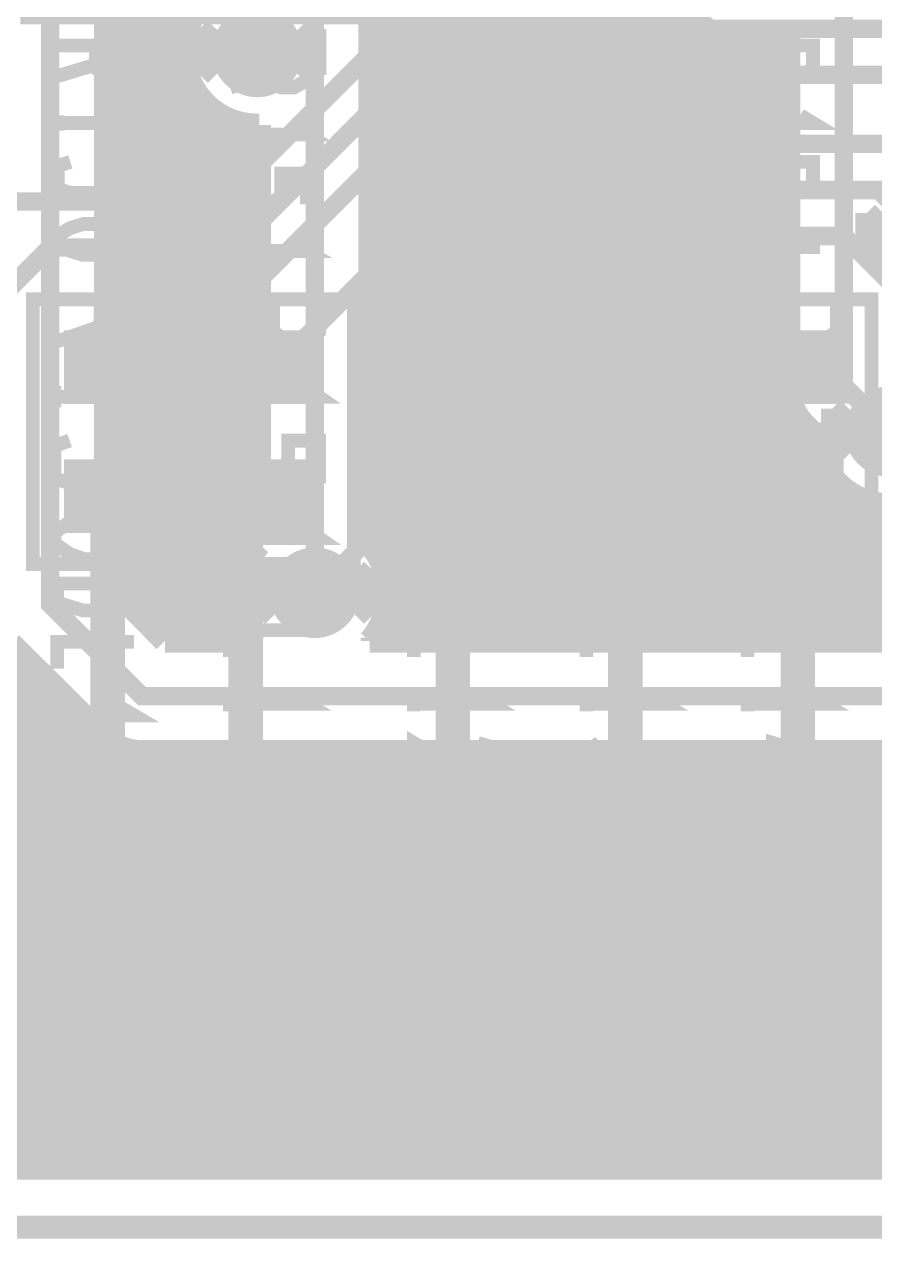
# Model space of a CAD drawing. Extents: x -10 to 131, y -93 to 209.
# Drawn here: x 3.52 to 12.91, y -31.13 to -17.73 of the extents above; entities that cross this region are included whole.
import ezdxf

# ---------------------------------------------------------------- set-up
doc = ezdxf.new("R2010")
doc.units = 0
doc.header["$MEASUREMENT"] = 0
doc.layers.get('0').update_dxf_attribs({"linetype": 'CONTINUOUS'})
for name, color, linetype in [('22-303-0_ASB', 7, 'CONTINUOUS'), ('22-303-0_AST', 7, 'CONTINUOUS'), ('22-303-0_BOT', 2, 'CONTINUOUS'), ('22-303-0_DRD', 6, 'CONTINUOUS'), ('22-303-0_DRL', 1, 'CONTINUOUS'), ('22-303-0_GND', 3, 'CONTINUOUS'), ('22-303-0_IN1', 10, 'CONTINUOUS'), ('22-303-0_SMT', 9, 'CONTINUOUS'), ('22-303-0_SPT', 11, 'CONTINUOUS'), ('22-303-0_SST', 8, 'CONTINUOUS'), ('22-303-0_TOP', 15, 'CONTINUOUS'), ('THRUHOLE_TAP', 2, 'CONTINUOUS')]:
    doc.layers.add(name, color=color, linetype=linetype)

# ---------------------------------------------------------------- blocks, each defined once
blk = doc.blocks.new('ROUND_70')
at = {"const_width": 0.29972}
blk.add_lwpolyline([(-0.14986, 0, 1), (0.14986, 0, 1)], format="xyb", close=True, dxfattribs=at)
blk = doc.blocks.new('ROUND_116')
at = {"const_width": 0.10033}
blk.add_lwpolyline([(-0.050164, 0, 1), (0.050164, 0, 1)], format="xyb", close=True, dxfattribs=at)
blk = doc.blocks.new('ROUND_117')
at = {"const_width": 0.10033}
blk.add_lwpolyline([(-0.050164, 0, 1), (0.050164, 0, 1)], format="xyb", close=True, dxfattribs=at)
blk = doc.blocks.new('ROUND_98')
at = {"const_width": 0.50038}
blk.add_lwpolyline([(-0.25019, 0, 1), (0.25019, 0, 1)], format="xyb", close=True, dxfattribs=at)
blk = doc.blocks.new('ROUND_100')
at = {"const_width": 0.50038}
blk.add_lwpolyline([(-0.25019, 0, 1), (0.25019, 0, 1)], format="xyb", close=True, dxfattribs=at)
blk = doc.blocks.new('RECTANGLE_3')
blk.add_solid([(0.4826, 0.4064), (0.4826, -0.4064), (-0.4826, 0.4064), (-0.4826, -0.4064)])
blk = doc.blocks.new('RECTANGLE_6')
blk.add_solid([(0.63627, 0.51308), (0.63627, -0.51308), (-0.63627, 0.51308), (-0.63627, -0.51308)])
blk = doc.blocks.new('ROUND_108')
at = {"const_width": 0.10033}
blk.add_lwpolyline([(-0.050164, 0, 1), (0.050164, 0, 1)], format="xyb", close=True, dxfattribs=at)

msp = doc.modelspace()

# ---------------------------------------------------------------- linework, layer by layer
at = {"layer": '22-303-0_ASB', "const_width": 0.254}
msp.add_lwpolyline([(111.00054, 208.99374), (111.00054, 198.99376), (116.0018, 198.99376), (116.0018, 208.99374), (130.50012, 208.99374), (130.50012, -31.00578), (-9.4996, -31.00578), (-9.4996, 208.99374), (111.00054, 208.99374)], dxfattribs=at)
at = {"layer": '22-303-0_AST'}
for points, const_width in [([(111.00054, 208.99374), (111.00054, 198.99376), (116.0018, 198.99376), (116.0018, 208.99374), (130.50012, 208.99374), (130.50012, -31.00578), (-9.4996, -31.00578), (-9.4996, 208.99374), (111.00054, 208.99374)], 0.254), ([(3.81, -14.097), (5.08, -14.097), (5.334, -14.351), (5.334, -17.653), (3.556, -17.653), (3.556, -14.351), (3.81, -14.097)], 0.1524), ([(5.715, -14.097), (6.985, -14.097), (7.239, -14.351), (7.239, -17.653), (5.461, -17.653), (5.461, -14.351), (5.715, -14.097)], 0.1524), ([(3.6195, -20.7645), (3.6195, -23.6855), (5.2578, -23.6855), (5.2578, -20.7645), (3.6195, -20.7645)], 0.1524), ([(4.36626, -20.7645), (4.36626, -21.1201), (4.5339, -21.23948), (4.70408, -21.23948), (4.87426, -21.1201), (4.87426, -20.7645), (3.85826, -20.7645)], 0.1524), ([(5.5245, -20.7645), (5.5245, -23.6855), (7.1628, -23.6855), (7.1628, -20.7645), (5.5245, -20.7645)], 0.1524), ([(6.27126, -20.7645), (6.27126, -21.1201), (6.4389, -21.23948), (6.60908, -21.23948), (6.77926, -21.1201), (6.77926, -20.7645), (5.76326, -20.7645)], 0.1524), ([(7.4295, -20.7645), (7.4295, -23.6855), (9.0678, -23.6855), (9.0678, -20.7645), (7.4295, -20.7645)], 0.1524), ([(8.30326, -20.7645), (8.30326, -21.1201), (8.4709, -21.23948), (8.64108, -21.23948), (8.81126, -21.1201), (8.81126, -20.7645), (7.79526, -20.7645)], 0.1524), ([(9.3345, -20.7645), (9.3345, -23.6855), (10.9728, -23.6855), (10.9728, -20.7645), (9.3345, -20.7645)], 0.1524), ([(10.20826, -20.7645), (10.20826, -21.1201), (10.3759, -21.23948), (10.54608, -21.23948), (10.71626, -21.1201), (10.71626, -20.7645), (9.70026, -20.7645)], 0.1524), ([(11.2395, -20.7645), (11.2395, -23.6855), (12.8778, -23.6855), (12.8778, -20.7645), (11.2395, -20.7645)], 0.1524), ([(11.98626, -20.7645), (11.98626, -21.1201), (12.1539, -21.23948), (12.32408, -21.23948), (12.49426, -21.1201), (12.49426, -20.7645), (11.47826, -20.7645)], 0.1524), ([(4.36626, -21.06168), (3.85826, -21.23948)], 0.1524), ([(6.27126, -21.06168), (5.76326, -21.23948)], 0.1524), ([(8.30326, -21.06168), (7.79526, -21.23948)], 0.1524), ([(10.20826, -21.06168), (9.70026, -21.23948)], 0.1524), ([(11.98626, -21.06168), (11.47826, -21.23948)], 0.1524), ([(3.85826, -21.9583), (3.85826, -21.72208)], 0.1524), ([(3.85826, -21.84146), (4.87426, -21.84146), (4.70408, -21.72208)], 0.1524), ([(5.76326, -21.9583), (5.76326, -21.72208)], 0.1524), ([(5.76326, -21.84146), (6.77926, -21.84146), (6.60908, -21.72208)], 0.1524), ([(7.79526, -21.9583), (7.79526, -21.72208)], 0.1524), ([(7.79526, -21.84146), (8.81126, -21.84146), (8.64108, -21.72208)], 0.1524), ([(9.70026, -21.9583), (9.70026, -21.72208)], 0.1524), ([(9.70026, -21.84146), (10.71626, -21.84146), (10.54608, -21.72208)], 0.1524), ([(11.47826, -21.9583), (11.47826, -21.72208)], 0.1524), ([(11.47826, -21.84146), (12.49426, -21.84146), (12.32408, -21.72208)], 0.1524), ([(4.0259, -22.32406), (3.85826, -22.38248), (3.85826, -22.73808), (4.0259, -22.7965), (4.36626, -22.7965), (4.5339, -22.67966), (4.5339, -22.32406), (4.87426, -22.32406), (4.87426, -22.7965)], 0.1524), ([(5.9309, -22.32406), (5.76326, -22.38248), (5.76326, -22.73808), (5.9309, -22.7965), (6.27126, -22.7965), (6.4389, -22.67966), (6.4389, -22.32406), (6.77926, -22.32406), (6.77926, -22.7965)], 0.1524), ([(7.9629, -22.32406), (7.79526, -22.38248), (7.79526, -22.73808), (7.9629, -22.7965), (8.30326, -22.7965), (8.4709, -22.67966), (8.4709, -22.32406), (8.81126, -22.32406), (8.81126, -22.7965)], 0.1524), ([(9.8679, -22.32406), (9.70026, -22.38248), (9.70026, -22.73808), (9.8679, -22.7965), (10.20826, -22.7965), (10.3759, -22.67966), (10.3759, -22.32406), (10.71626, -22.32406), (10.71626, -22.7965)], 0.1524), ([(11.6459, -22.32406), (11.47826, -22.38248), (11.47826, -22.73808), (11.6459, -22.7965), (11.98626, -22.7965), (12.1539, -22.67966), (12.1539, -22.32406), (12.49426, -22.32406), (12.49426, -22.7965)], 0.1524), ([(7.79526, -23.6347), (7.79526, -23.16226), (8.4709, -23.6347), (8.64108, -23.6347), (8.81126, -23.57628), (8.81126, -23.22068), (8.64108, -23.16226)], 0.1524), ([(3.85826, -23.34006), (4.0259, -23.22068), (4.19608, -23.16226), (4.5339, -23.16226), (4.70408, -23.22068), (4.87426, -23.34006), (4.87426, -23.4569), (4.70408, -23.57628), (4.5339, -23.6347), (4.19608, -23.6347), (4.0259, -23.57628), (3.85826, -23.4569), (3.85826, -23.34006)], 0.1524), ([(9.8679, -23.16226), (9.70026, -23.2791), (9.70026, -23.51786), (9.8679, -23.6347), (10.03808, -23.6347), (10.3759, -23.39848), (10.71626, -23.6347), (10.71626, -23.16226)], 0.1524), ([(11.81608, -23.6347), (11.81608, -23.16226), (12.49426, -23.39848), (12.49426, -23.51786), (11.47826, -23.51786)], 0.1524), ([(5.76326, -23.51786), (5.76326, -23.2791)], 0.1524), ([(5.76326, -23.39848), (6.77926, -23.39848), (6.60908, -23.2791)], 0.1524), ([(3.81, -26.162), (5.08, -26.162), (5.334, -26.416), (5.334, -29.718), (3.556, -29.718), (3.556, -26.416), (3.81, -26.162)], 0.1524), ([(5.715, -26.162), (6.985, -26.162), (7.239, -26.416), (7.239, -29.718), (5.461, -29.718), (5.461, -26.416), (5.715, -26.162)], 0.1524), ([(7.62, -26.162), (8.89, -26.162), (9.144, -26.416), (9.144, -29.718), (7.366, -29.718), (7.366, -26.416), (7.62, -26.162)], 0.1524), ([(9.525, -26.162), (10.795, -26.162), (11.049, -26.416), (11.049, -29.718), (9.271, -29.718), (9.271, -26.416), (9.525, -26.162)], 0.1524), ([(11.43, -26.162), (12.7, -26.162), (12.954, -26.416), (12.954, -29.718), (11.176, -29.718), (11.176, -26.416), (11.43, -26.162)], 0.1524), ([(3.95986, -26.797), (3.95986, -27.1526), (4.29768, -27.27198), (4.63804, -27.27198), (4.97586, -27.1526), (4.97586, -26.797)], 0.1524), ([(3.95986, -26.85542), (4.97586, -26.85542)], 0.1524), ([(5.86486, -26.797), (5.86486, -27.1526), (6.20268, -27.27198), (6.54304, -27.27198), (6.88086, -27.1526), (6.88086, -26.797)], 0.1524), ([(5.86486, -26.85542), (6.88086, -26.85542)], 0.1524), ([(7.76986, -26.797), (7.76986, -27.1526), (8.10768, -27.27198), (8.44804, -27.27198), (8.78586, -27.1526), (8.78586, -26.797)], 0.1524), ([(7.76986, -26.85542), (8.78586, -26.85542)], 0.1524), ([(9.67486, -26.797), (9.67486, -27.1526), (10.01268, -27.27198), (10.35304, -27.27198), (10.69086, -27.1526), (10.69086, -26.797)], 0.1524), ([(9.67486, -26.85542), (10.69086, -26.85542)], 0.1524), ([(11.57986, -26.797), (11.57986, -27.1526), (11.91768, -27.27198), (12.25804, -27.27198), (12.59586, -27.1526), (12.59586, -26.797)], 0.1524), ([(11.57986, -26.85542), (12.59586, -26.85542)], 0.1524), ([(3.556, -27.686), (5.334, -27.686)], 0.1524), ([(3.95986, -28.04922), (3.95986, -27.6352), (4.97586, -27.6352)], 0.1524), ([(5.461, -27.686), (7.239, -27.686)], 0.1524), ([(5.86486, -28.04922), (5.86486, -27.6352), (6.88086, -27.6352)], 0.1524), ([(7.366, -27.686), (9.144, -27.686)], 0.1524), ([(7.76986, -28.04922), (7.76986, -27.6352), (8.78586, -27.6352)], 0.1524), ([(9.271, -27.686), (11.049, -27.686)], 0.1524), ([(9.67486, -28.04922), (9.67486, -27.6352), (10.69086, -27.6352)], 0.1524), ([(11.176, -27.686), (12.954, -27.686)], 0.1524), ([(11.57986, -28.04922), (11.57986, -27.6352), (12.59586, -27.6352)], 0.1524), ([(3.95986, -28.77058), (3.95986, -28.53182)], 0.1524), ([(3.95986, -28.6512), (4.97586, -28.6512), (4.80568, -28.53182)], 0.1524), ([(5.86486, -28.77058), (5.86486, -28.53182)], 0.1524), ([(5.86486, -28.6512), (6.88086, -28.6512), (6.71068, -28.53182)], 0.1524), ([(7.76986, -28.77058), (7.76986, -28.53182)], 0.1524), ([(7.76986, -28.6512), (8.78586, -28.6512), (8.61568, -28.53182)], 0.1524), ([(9.67486, -28.77058), (9.67486, -28.53182)], 0.1524), ([(9.67486, -28.6512), (10.69086, -28.6512), (10.52068, -28.53182)], 0.1524), ([(11.57986, -28.77058), (11.57986, -28.53182)], 0.1524), ([(11.57986, -28.6512), (12.59586, -28.6512), (12.42568, -28.53182)], 0.1524), ([(3.95986, -29.3116), (4.13004, -29.19222), (4.29768, -29.1338), (4.63804, -29.1338), (4.80568, -29.19222), (4.97586, -29.3116), (4.97586, -29.43098), (4.80568, -29.54782), (4.63804, -29.60878), (4.29768, -29.60878), (4.13004, -29.54782), (3.95986, -29.43098), (3.95986, -29.3116)], 0.1524), ([(7.76986, -29.60878), (7.76986, -29.1338), (8.44804, -29.60878), (8.61568, -29.60878), (8.78586, -29.54782), (8.78586, -29.19222), (8.61568, -29.1338)], 0.1524), ([(9.84504, -29.1338), (9.67486, -29.25318), (9.67486, -29.4894), (9.84504, -29.60878), (10.01268, -29.60878), (10.35304, -29.37002), (10.69086, -29.60878), (10.69086, -29.1338)], 0.1524), ([(11.91768, -29.60878), (11.91768, -29.1338), (12.59586, -29.37002), (12.59586, -29.4894), (11.57986, -29.4894)], 0.1524), ([(5.86486, -29.4894), (5.86486, -29.25318)], 0.1524), ([(5.86486, -29.37002), (6.88086, -29.37002), (6.71068, -29.25318)], 0.1524)]:
    msp.add_lwpolyline(points, dxfattribs=dict(at, const_width=const_width))
at = {"layer": '22-303-0_BOT'}
for points, const_width in [([(14.986, -24.003), (13.843, -25.146), (4.826, -25.146), (3.81, -24.13), (3.81, 2.032), (-0.381, 6.223), (-0.381, 24.765), (-1.143, 25.527), (-1.143, 34.798), (1.524, 37.465), (1.524, 54.356), (5.969, 58.801), (5.969, 73.533), (6.604, 74.168), (6.604, 100.711)], 0.2032), ([(4.6228, 21.4884), (4.6228, -24.0792)], 0.254), ([(4.8514, 21.4884), (4.8514, -24.3078)], 0.254), ([(5.08, 21.38426), (5.08, -24.5364)], 0.254), ([(6.731, 14.478), (6.731, -24.003)], 0.2032), ([(7.3406, 11.0998), (7.3406, -23.47214)], 0.254), ([(7.366, 11.0744), (7.366, -23.50262)], 0.254), ([(7.5946, 10.8458), (7.5946, -24.5364)], 0.254), ([(7.8232, 10.6172), (7.8232, -24.5364)], 0.254), ([(8.0518, 10.3886), (8.0518, -24.5364)], 0.254), ([(8.2804, 10.16), (8.2804, -24.5364)], 0.254), ([(8.509, 9.9314), (8.509, -24.5364)], 0.254), ([(8.7376, 9.7028), (8.7376, -24.5364)], 0.254), ([(8.9662, 9.4742), (8.9662, -24.5364)], 0.254), ([(9.1948, 9.2456), (9.1948, -24.5364)], 0.254), ([(9.4234, 7.92226), (9.4234, -24.5364)], 0.254), ([(9.652, 7.62762), (9.652, -24.5364)], 0.254), ([(9.8806, 7.49554), (9.8806, -24.5364)], 0.254), ([(10.1092, 7.44728), (10.1092, -24.5364)], 0.254), ([(10.3378, 7.4676), (10.3378, -24.5364)], 0.254), ([(10.5664, 7.2263), (10.5664, -24.5364)], 0.254), ([(5.3086, 5.78866), (5.3086, -17.85366)], 0.254), ([(12.573, 4.953), (12.573, -21.717), (13.081, -22.225)], 0.2032), ([(4.4196, 2.032), (4.4196, -23.876)], 0.254), ([(10.795, -17.4117), (10.795, -24.5364)], 0.254), ([(5.32892, -17.78), (4.4196, -17.78)], 0.254), ([(11.05662, -17.78), (7.3406, -17.78)], 0.254), ([(11.0236, -17.75206), (11.0236, -24.5364)], 0.254), ([(11.2522, -17.89176), (11.2522, -24.5364)], 0.254), ([(11.4808, -17.94764), (11.4808, -24.5364)], 0.254), ([(11.7094, -17.93748), (11.7094, -24.5364)], 0.254), ([(11.938, -17.8562), (11.938, -24.5364)], 0.254), ([(11.9634, -17.8435), (11.9634, -21.717)], 0.254), ([(5.28828, -18.0086), (4.4196, -18.0086)], 0.254), ([(11.9634, -18.0086), (7.3406, -18.0086)], 0.254), ([(5.3086, -18.21434), (5.3086, -24.5364)], 0.254), ([(5.31368, -18.2372), (4.4196, -18.2372)], 0.254), ([(11.9634, -18.2372), (7.3406, -18.2372)], 0.254), ([(5.41274, -18.4658), (4.4196, -18.4658)], 0.254), ([(11.9634, -18.4658), (7.3406, -18.4658)], 0.254), ([(5.5372, -18.61566), (5.5372, -24.5364)], 0.254), ([(5.63118, -18.6944), (4.4196, -18.6944)], 0.254), ([(11.9634, -18.6944), (7.3406, -18.6944)], 0.254), ([(5.7658, -18.7706), (5.7658, -24.5364)], 0.254), ([(5.9944, -18.8341), (5.9944, -23.67026)], 0.254), ([(6.096, -18.84172), (6.12139, -18.84132)], 0.254), ([(6.1214, -18.84172), (6.1214, -23.47214)], 0.254), ([(6.1214, -18.923), (4.4196, -18.923)], 0.254), ([(11.9634, -18.923), (7.3406, -18.923)], 0.254), ([(6.1214, -19.1516), (4.4196, -19.1516)], 0.254), ([(11.9634, -19.1516), (7.3406, -19.1516)], 0.254), ([(6.1214, -19.3802), (4.4196, -19.3802)], 0.254), ([(11.9634, -19.3802), (7.3406, -19.3802)], 0.254), ([(6.1214, -19.6088), (4.4196, -19.6088)], 0.254), ([(11.9634, -19.6088), (7.3406, -19.6088)], 0.254), ([(6.1214, -19.8374), (4.4196, -19.8374)], 0.254), ([(11.9634, -19.8374), (7.3406, -19.8374)], 0.254), ([(6.1214, -20.066), (4.4196, -20.066)], 0.254), ([(11.9634, -20.066), (7.3406, -20.066)], 0.254), ([(6.1214, -20.2946), (4.4196, -20.2946)], 0.254), ([(11.9634, -20.2946), (7.3406, -20.2946)], 0.254), ([(6.1214, -20.5232), (4.4196, -20.5232)], 0.254), ([(11.9634, -20.5232), (7.3406, -20.5232)], 0.254), ([(6.1214, -20.7518), (4.4196, -20.7518)], 0.254), ([(11.9634, -20.7518), (7.3406, -20.7518)], 0.254), ([(6.1214, -20.9804), (4.4196, -20.9804)], 0.254), ([(11.9634, -20.9804), (7.3406, -20.9804)], 0.254), ([(6.1214, -21.209), (4.4196, -21.209)], 0.254), ([(11.9634, -21.209), (7.3406, -21.209)], 0.254), ([(6.1214, -21.4376), (4.4196, -21.4376)], 0.254), ([(11.9634, -21.4376), (7.3406, -21.4376)], 0.254), ([(6.1214, -21.6662), (4.4196, -21.6662)], 0.254), ([(11.9634, -21.6662), (7.3406, -21.6662)], 0.254), ([(6.1214, -21.8948), (4.4196, -21.8948)], 0.254), ([(11.9888, -21.8948), (7.3406, -21.8948)], 0.254), ([(6.1214, -22.1234), (4.4196, -22.1234)], 0.254), ([(12.11834, -22.1234), (7.3406, -22.1234)], 0.254), ([(12.1412, -22.1488), (12.27582, -22.28088)], 0.254), ([(12.1666, -22.17166), (12.1666, -24.5364)], 0.254), ([(6.1214, -22.352), (4.4196, -22.352)], 0.254), ([(12.28344, -22.352), (7.3406, -22.352)], 0.254), ([(6.1214, -22.5806), (4.4196, -22.5806)], 0.254), ([(12.35456, -22.5806), (7.3406, -22.5806)], 0.254), ([(12.3952, -22.65172), (12.3952, -24.5364)], 0.254), ([(6.1214, -22.8092), (4.4196, -22.8092)], 0.254), ([(12.5222, -22.8092), (7.3406, -22.8092)], 0.254), ([(12.6238, -22.89048), (12.6238, -24.5364)], 0.254), ([(6.1214, -23.0378), (4.4196, -23.0378)], 0.254), ([(36.1315, -23.0378), (7.3406, -23.0378)], 0.254), ([(12.8524, -22.9997), (12.8524, -24.5364)], 0.254), ([(6.1214, -23.2664), (4.4196, -23.2664)], 0.254), ([(14.65326, -23.2664), (7.3406, -23.2664)], 0.254), ([(6.10362, -23.495), (4.4196, -23.495)], 0.254), ([(14.35862, -23.495), (7.35838, -23.495)], 0.254), ([(5.97154, -23.7236), (4.4196, -23.7236)], 0.254), ([(14.22654, -23.7236), (7.48792, -23.7236)], 0.254), ([(4.4196, -23.876), (5.07746, -24.5364)], 0.254), ([(5.92328, -23.9522), (4.49326, -23.9522)], 0.254), ([(14.1732, -23.9522), (7.53618, -23.9522)], 0.254), ([(5.9436, -24.1808), (4.72186, -24.1808)], 0.254), ([(13.9446, -24.1808), (7.5184, -24.1808)], 0.254), ([(5.9944, -24.3332), (5.9944, -24.5364)], 0.254), ([(6.0325, -24.4094), (4.95046, -24.4094)], 0.254), ([(7.366, -24.50084), (7.366, -24.5364)], 0.254), ([(13.716, -24.4094), (7.4295, -24.4094)], 0.254), ([(3.4544, -24.638), (-2.64668, -24.638)], 0.254), ([(3.3782, -24.5618), (4.38912, -25.57018)], 0.254), ([(6.12394, -24.5364), (5.07746, -24.5364)], 0.254), ([(13.589, -24.5364), (7.33806, -24.5364)], 0.254), ([(3.4798, -24.66086), (3.4798, -30.353)], 0.254), ([(3.683, -24.8666), (-2.64668, -24.8666)], 0.254), ([(3.7084, -24.88946), (3.7084, -30.353)], 0.254), ([(3.9116, -25.0952), (-2.64668, -25.0952)], 0.254), ([(3.937, -25.11806), (3.937, -30.353)], 0.254), ([(4.1402, -25.3238), (-2.64668, -25.3238)], 0.254), ([(4.1656, -25.34666), (4.1656, -30.353)], 0.254), ([(4.3688, -25.5524), (-2.64668, -25.5524)], 0.254), ([(4.3942, -25.57526), (4.3942, -30.353)], 0.254), ([(4.6228, -25.72004), (4.6228, -30.353)], 0.254), ([(36.1315, -25.781), (-2.64668, -25.781)], 0.254), ([(13.843, -25.7556), (4.826, -25.7556)], 0.254), ([(4.8514, -25.7556), (4.8514, -30.353)], 0.254), ([(5.08, -25.7556), (5.08, -30.353)], 0.254), ([(5.3086, -25.7556), (5.3086, -30.353)], 0.254), ([(5.5372, -25.7556), (5.5372, -30.353)], 0.254), ([(5.7658, -25.7556), (5.7658, -30.353)], 0.254), ([(5.9944, -25.7556), (5.9944, -30.353)], 0.254), ([(6.223, -25.7556), (6.223, -30.353)], 0.254), ([(6.4516, -25.7556), (6.4516, -30.353)], 0.254), ([(6.6802, -25.7556), (6.6802, -30.353)], 0.254), ([(6.9088, -25.7556), (6.9088, -30.353)], 0.254), ([(7.1374, -25.7556), (7.1374, -30.353)], 0.254), ([(7.366, -25.7556), (7.366, -30.353)], 0.254), ([(7.5946, -25.7556), (7.5946, -30.353)], 0.254), ([(7.8232, -25.7556), (7.8232, -30.353)], 0.254), ([(8.0518, -25.7556), (8.0518, -30.353)], 0.254), ([(8.2804, -25.7556), (8.2804, -30.353)], 0.254), ([(8.509, -25.7556), (8.509, -30.353)], 0.254), ([(8.7376, -25.7556), (8.7376, -30.353)], 0.254), ([(8.9662, -25.7556), (8.9662, -30.353)], 0.254), ([(9.1948, -25.7556), (9.1948, -30.353)], 0.254), ([(9.4234, -25.7556), (9.4234, -30.353)], 0.254), ([(9.652, -25.7556), (9.652, -30.353)], 0.254), ([(9.8806, -25.7556), (9.8806, -30.353)], 0.254), ([(10.1092, -25.7556), (10.1092, -30.353)], 0.254), ([(10.3378, -25.7556), (10.3378, -30.353)], 0.254), ([(10.5664, -25.7556), (10.5664, -30.353)], 0.254), ([(10.795, -25.7556), (10.795, -30.353)], 0.254), ([(11.0236, -25.7556), (11.0236, -30.353)], 0.254), ([(11.2522, -25.7556), (11.2522, -30.353)], 0.254), ([(11.4808, -25.7556), (11.4808, -30.353)], 0.254), ([(11.7094, -25.7556), (11.7094, -30.353)], 0.254), ([(11.938, -25.7556), (11.938, -30.353)], 0.254), ([(12.1666, -25.7556), (12.1666, -30.353)], 0.254), ([(12.3952, -25.7556), (12.3952, -30.353)], 0.254), ([(12.6238, -25.7556), (12.6238, -30.353)], 0.254), ([(12.8524, -25.7556), (12.8524, -30.353)], 0.254), ([(36.1315, -26.0096), (-2.64668, -26.0096)], 0.254), ([(36.1315, -26.2382), (-2.64668, -26.2382)], 0.254), ([(36.1315, -26.4668), (-2.64668, -26.4668)], 0.254), ([(36.1315, -26.6954), (-2.64668, -26.6954)], 0.254), ([(36.1315, -26.924), (-2.64668, -26.924)], 0.254), ([(36.1315, -27.1526), (-8.636, -27.1526)], 0.254), ([(36.1315, -27.3812), (-8.636, -27.3812)], 0.254), ([(36.1315, -27.6098), (-8.636, -27.6098)], 0.254), ([(36.1315, -27.8384), (-8.636, -27.8384)], 0.254), ([(36.1315, -28.067), (-8.636, -28.067)], 0.254), ([(36.1315, -28.2956), (-8.636, -28.2956)], 0.254), ([(22.34946, -28.5242), (-8.636, -28.5242)], 0.254), ([(22.0853, -28.7528), (-8.636, -28.7528)], 0.254), ([(21.96592, -28.9814), (-8.636, -28.9814)], 0.254), ([(21.92528, -29.21), (-8.636, -29.21)], 0.254), ([(21.95068, -29.4386), (-8.636, -29.4386)], 0.254), ([(22.04974, -29.6672), (-8.636, -29.6672)], 0.254), ([(22.26818, -29.8958), (-8.636, -29.8958)], 0.254), ([(36.75634, -30.1244), (-8.636, -30.1244)], 0.254), ([(36.98494, -30.353), (-6.858, -30.353)], 0.254)]:
    msp.add_lwpolyline(points, dxfattribs=dict(at, const_width=const_width))
at = {"layer": '22-303-0_BOT', "const_width": 0.254}
for points in [[(10.74928, -17.145, 0.4142136), (11.557, -17.95272)], [(6.096, -17.22628, 0.4142136), (5.28828, -18.034)], [(11.557, -17.95272, 0.1325028), (11.9632, -17.84315)], [(5.28828, -18.034, 0.4142136), (6.096, -18.84172)], [(11.9634, -21.717, 0.1989118), (12.14195, -22.14805)], [(12.27582, -22.28088, 0.3940623), (13.081, -23.03272)], [(6.1214, -23.47214, 0.1810567), (5.92265, -24.003)], [(7.53872, -24.003, 0.1810574), (7.34013, -23.47255)], [(5.92328, -24.003, 0.1822012), (6.12423, -24.53614)], [(7.33806, -24.5364, 0.1822019), (7.53911, -24.003)], [(4.3942, -25.5778, 0.1989124), (4.826, -25.75666)]]:
    msp.add_lwpolyline(points, format="xyb", dxfattribs=at)
at = {"layer": '22-303-0_DRD', "const_width": 0.254}
for points in [[(111.00054, 208.99374), (111.00054, 198.99376), (116.0018, 198.99376), (116.0018, 208.99374), (130.50012, 208.99374), (130.50012, -31.00578), (-9.4996, -31.00578), (-9.4996, 208.99374), (111.00054, 208.99374)], [(5.461, -18.288), (6.096, -17.653)], [(6.096, -17.653), (6.731, -18.288)], [(5.461, -17.78), (5.461, -18.288)], [(6.096, -18.415), (5.461, -17.78)], [(6.731, -17.78), (6.096, -18.415)], [(6.731, -18.288), (6.731, -17.78)], [(12.827, -20.32), (13.462, -19.685)], [(12.827, -19.812), (12.827, -20.32)], [(13.462, -20.447), (12.827, -19.812)], [(12.446, -22.479), (13.081, -21.844)], [(12.446, -21.971), (12.446, -22.479)], [(13.081, -22.606), (12.446, -21.971)], [(6.096, -24.257), (6.731, -23.622)], [(6.731, -23.622), (7.366, -24.257)], [(6.096, -23.749), (6.096, -24.257)], [(6.731, -24.384), (6.096, -23.749)], [(7.366, -23.749), (6.731, -24.384)], [(7.366, -24.257), (7.366, -23.749)]]:
    msp.add_lwpolyline(points, dxfattribs=at)
at = {"layer": '22-303-0_DRL', "const_width": 0.254}
msp.add_lwpolyline([(111.00054, 208.99374), (111.00054, 198.99376), (116.0018, 198.99376), (116.0018, 208.99374), (130.50012, 208.99374), (130.50012, -31.00578), (-9.4996, -31.00578), (-9.4996, 208.99374), (111.00054, 208.99374)], dxfattribs=at)
at = {"layer": '22-303-0_GND', "const_width": 0.254}
msp.add_lwpolyline([(111.00054, 208.99374), (111.00054, 198.99376), (116.0018, 198.99376), (116.0018, 208.99374), (130.50012, 208.99374), (130.50012, -31.00578), (-9.4996, -31.00578), (-9.4996, 208.99374), (111.00054, 208.99374)], dxfattribs=at)
at = {"layer": '22-303-0_IN1', "const_width": 0.381}
msp.add_lwpolyline([(6.096, -18.034), (6.096, 0.127), (9.017, 3.048), (12.954, 6.985), (12.954, 10.16)], dxfattribs=at)
at = {"layer": '22-303-0_SST', "const_width": 0.1524}
for points in [[(3.81, -14.097), (5.08, -14.097), (5.334, -14.351), (5.334, -17.653), (3.556, -17.653), (3.556, -14.351), (3.81, -14.097)], [(5.715, -14.097), (6.985, -14.097), (7.239, -14.351), (7.239, -17.653), (5.461, -17.653), (5.461, -14.351), (5.715, -14.097)], [(4.31546, -17.96288), (4.31546, -18.21688), (4.4577, -18.3007), (4.5974, -18.3007), (4.73964, -18.21688), (4.73964, -17.96288), (3.89382, -17.96288)], [(11.80846, -17.96288), (11.80846, -18.21688), (11.9507, -18.3007), (12.0904, -18.3007), (12.23264, -18.21688), (12.23264, -17.96288), (11.38682, -17.96288)], [(6.22046, -18.08988), (6.22046, -18.34388), (6.3627, -18.4277), (6.5024, -18.4277), (6.64464, -18.34388), (6.64464, -18.08988), (5.79882, -18.08988)], [(8.25246, -18.08988), (8.25246, -18.34388), (8.3947, -18.4277), (8.5344, -18.4277), (8.67664, -18.34388), (8.67664, -18.08988), (7.83082, -18.08988)], [(10.03046, -18.08988), (10.03046, -18.34388), (10.1727, -18.4277), (10.3124, -18.4277), (10.45464, -18.34388), (10.45464, -18.08988), (9.60882, -18.08988)], [(4.31546, -18.1737), (3.89382, -18.3007)], [(6.22046, -18.3007), (5.79882, -18.4277)], [(8.25246, -18.3007), (7.83082, -18.4277)], [(10.03046, -18.3007), (9.60882, -18.4277)], [(11.80846, -18.1737), (11.38682, -18.3007)], [(3.89382, -18.90268), (3.89382, -18.7325)], [(3.89382, -18.81886), (4.73964, -18.81886), (4.5974, -18.7325)], [(11.38682, -18.90268), (11.38682, -18.7325)], [(11.38682, -18.81886), (12.23264, -18.81886), (12.0904, -18.7325)], [(5.79882, -19.02968), (5.79882, -18.8595)], [(5.79882, -18.94586), (6.64464, -18.94586), (6.5024, -18.8595)], [(7.83082, -19.02968), (7.83082, -18.8595)], [(7.83082, -18.94586), (8.67664, -18.94586), (8.5344, -18.8595)], [(9.60882, -19.02968), (9.60882, -18.8595)], [(9.60882, -18.94586), (10.45464, -18.94586), (10.3124, -18.8595)], [(4.03352, -19.24812), (3.89382, -19.2913), (3.89382, -19.5453), (4.03352, -19.58848), (4.31546, -19.58848), (4.4577, -19.50212), (4.4577, -19.24812), (4.73964, -19.24812), (4.73964, -19.58848)], [(5.93852, -19.37512), (5.79882, -19.4183), (5.79882, -19.6723), (5.93852, -19.71548), (6.22046, -19.71548), (6.3627, -19.62912), (6.3627, -19.37512), (6.64464, -19.37512), (6.64464, -19.71548)], [(7.97052, -19.37512), (7.83082, -19.4183), (7.83082, -19.6723), (7.97052, -19.71548), (8.25246, -19.71548), (8.3947, -19.62912), (8.3947, -19.37512), (8.67664, -19.37512), (8.67664, -19.71548)], [(9.74852, -19.37512), (9.60882, -19.4183), (9.60882, -19.6723), (9.74852, -19.71548), (10.03046, -19.71548), (10.1727, -19.62912), (10.1727, -19.37512), (10.45464, -19.37512), (10.45464, -19.71548)], [(11.52652, -19.24812), (11.38682, -19.2913), (11.38682, -19.5453), (11.52652, -19.58848), (11.80846, -19.58848), (11.9507, -19.50212), (11.9507, -19.24812), (12.23264, -19.24812), (12.23264, -19.58848)], [(11.66876, -20.27428), (11.66876, -19.93392), (12.23264, -20.1041), (12.23264, -20.18792), (11.38682, -20.18792)], [(3.89382, -20.06092), (4.03352, -19.9771), (4.17576, -19.93392), (4.4577, -19.93392), (4.5974, -19.9771), (4.73964, -20.06092), (4.73964, -20.14728), (4.5974, -20.2311), (4.4577, -20.27428), (4.17576, -20.27428), (4.03352, -20.2311), (3.89382, -20.14728), (3.89382, -20.06092)], [(7.83082, -20.40128), (7.83082, -20.06092), (8.3947, -20.40128), (8.5344, -20.40128), (8.67664, -20.3581), (8.67664, -20.1041), (8.5344, -20.06092)], [(5.79882, -20.31492), (5.79882, -20.14728)], [(5.79882, -20.2311), (6.64464, -20.2311), (6.5024, -20.14728)], [(9.74852, -20.06092), (9.60882, -20.14728), (9.60882, -20.31492), (9.74852, -20.40128), (9.89076, -20.40128), (10.1727, -20.2311), (10.45464, -20.40128), (10.45464, -20.06092)], [(3.6195, -20.7645), (3.6195, -23.6855), (5.2578, -23.6855), (5.2578, -20.7645), (3.6195, -20.7645)], [(5.5245, -20.7645), (5.5245, -23.6855), (7.1628, -23.6855), (7.1628, -20.7645), (5.5245, -20.7645)], [(7.4295, -20.7645), (7.4295, -23.6855), (9.0678, -23.6855), (9.0678, -20.7645), (7.4295, -20.7645)], [(9.3345, -20.7645), (9.3345, -23.6855), (10.9728, -23.6855), (10.9728, -20.7645), (9.3345, -20.7645)], [(11.2395, -20.7645), (11.2395, -23.6855), (12.8778, -23.6855), (12.8778, -20.7645), (11.2395, -20.7645)], [(5.79374, -23.73122), (5.79374, -23.98522), (6.07568, -24.07158), (6.35762, -24.07158), (6.6421, -23.98522), (6.6421, -23.73122)], [(5.79374, -23.7744), (6.6421, -23.7744)], [(7.82574, -23.73122), (7.82574, -23.98522), (8.10768, -24.07158), (8.38962, -24.07158), (8.6741, -23.98522), (8.6741, -23.73122)], [(7.82574, -23.7744), (8.6741, -23.7744)], [(9.73074, -23.73122), (9.73074, -23.98522), (10.01268, -24.07158), (10.29462, -24.07158), (10.5791, -23.98522), (10.5791, -23.73122)], [(9.73074, -23.7744), (10.5791, -23.7744)], [(11.50874, -23.73122), (11.50874, -23.98522), (11.79068, -24.07158), (12.07262, -24.07158), (12.3571, -23.98522), (12.3571, -23.73122)], [(11.50874, -23.7744), (12.3571, -23.7744)], [(3.88874, -23.85822), (3.88874, -24.11222), (4.17068, -24.19858), (4.45262, -24.19858), (4.7371, -24.11222), (4.7371, -23.85822)], [(3.88874, -23.9014), (4.7371, -23.9014)], [(5.79374, -24.7142), (5.79374, -24.41702), (6.6421, -24.41702)], [(7.82574, -24.7142), (7.82574, -24.41702), (8.6741, -24.41702)], [(9.73074, -24.7142), (9.73074, -24.41702), (10.5791, -24.41702)], [(11.50874, -24.7142), (11.50874, -24.41702), (12.3571, -24.41702)], [(3.88874, -24.8412), (3.88874, -24.54402), (4.7371, -24.54402)], [(3.88874, -25.44064), (3.88874, -25.273)], [(3.88874, -25.35682), (4.7371, -25.35682), (4.59486, -25.273)], [(5.79374, -25.31364), (5.79374, -25.146)], [(5.79374, -25.22982), (6.6421, -25.22982), (6.49986, -25.146)], [(7.82574, -25.31364), (7.82574, -25.146)], [(7.82574, -25.22982), (8.6741, -25.22982), (8.53186, -25.146)], [(9.73074, -25.31364), (9.73074, -25.146)], [(9.73074, -25.22982), (10.5791, -25.22982), (10.43686, -25.146)], [(11.50874, -25.31364), (11.50874, -25.146)], [(11.50874, -25.22982), (12.3571, -25.22982), (12.21486, -25.146)], [(7.82574, -25.99944), (7.82574, -25.66162), (8.38962, -25.99944), (8.53186, -25.99944), (8.6741, -25.95626), (8.6741, -25.70226), (8.53186, -25.66162)], [(9.87298, -25.66162), (9.73074, -25.74544), (9.73074, -25.91562), (9.87298, -25.99944), (10.01268, -25.99944), (10.29462, -25.82926), (10.5791, -25.99944), (10.5791, -25.66162)], [(11.79068, -25.99944), (11.79068, -25.66162), (12.3571, -25.82926), (12.3571, -25.91562), (11.50874, -25.91562)], [(3.88874, -25.91562), (4.03098, -25.82926), (4.17068, -25.78862), (4.45262, -25.78862), (4.59486, -25.82926), (4.7371, -25.91562), (4.7371, -25.99944), (4.59486, -26.08326), (4.45262, -26.12644), (4.17068, -26.12644), (4.03098, -26.08326), (3.88874, -25.99944), (3.88874, -25.91562)], [(5.79374, -25.91562), (5.79374, -25.74544)], [(5.79374, -25.82926), (6.6421, -25.82926), (6.49986, -25.74544)], [(3.81, -26.162), (5.08, -26.162), (5.334, -26.416), (5.334, -29.718), (3.556, -29.718), (3.556, -26.416), (3.81, -26.162)], [(5.715, -26.162), (6.985, -26.162), (7.239, -26.416), (7.239, -29.718), (5.461, -29.718), (5.461, -26.416), (5.715, -26.162)], [(7.62, -26.162), (8.89, -26.162), (9.144, -26.416), (9.144, -29.718), (7.366, -29.718), (7.366, -26.416), (7.62, -26.162)], [(9.525, -26.162), (10.795, -26.162), (11.049, -26.416), (11.049, -29.718), (9.271, -29.718), (9.271, -26.416), (9.525, -26.162)], [(11.43, -26.162), (12.7, -26.162), (12.954, -26.416), (12.954, -29.718), (11.176, -29.718), (11.176, -26.416), (11.43, -26.162)], [(3.556, -27.686), (5.334, -27.686)], [(5.461, -27.686), (7.239, -27.686)], [(7.366, -27.686), (9.144, -27.686)], [(9.271, -27.686), (11.049, -27.686)], [(11.176, -27.686), (12.954, -27.686)]]:
    msp.add_lwpolyline(points, dxfattribs=at)
at = {"layer": '22-303-0_TOP'}
for points, const_width in [([(4.445, -16.891), (6.223, -16.891), (6.223, -17.78), (6.096, -17.907), (6.096, -18.034)], 0.381), ([(0.635, -21.5138), (0.635, -21.463), (2.413, -19.685), (5.715, -19.685), (7.62, -17.78), (17.399, -17.78), (18.161, -18.542)], 0.2032), ([(2.54, -21.5138), (2.54, -21.463), (3.81, -20.193), (5.842, -20.193), (7.747, -18.288), (14.351, -18.288), (15.24, -19.177), (18.796, -19.177), (18.923, -19.05)], 0.2032), ([(4.445, -21.5138), (4.445, -21.463), (5.207, -20.701), (5.969, -20.701), (7.62, -19.05), (13.843, -19.05), (13.97, -18.923), (14.097, -18.923)], 0.2032), ([(13.462, -20.066), (12.954, -19.558), (8.255, -19.558), (6.35, -21.463), (6.35, -21.5138)], 0.2032), ([(20.447, -19.939), (20.193, -19.939), (19.939, -19.685), (14.732, -19.685), (13.716, -20.701), (13.208, -20.701), (12.573, -20.066), (9.652, -20.066), (8.255, -21.463), (8.255, -21.5138)], 0.2032), ([(6.731, -24.003), (7.366, -23.368), (7.366, -22.479), (7.62, -22.225), (8.89, -22.225), (9.271, -21.844), (9.271, -21.082), (9.779, -20.574), (11.049, -20.574), (11.9888, -21.5138), (12.065, -21.5138)], 0.2032), ([(13.081, -22.225), (11.049, -22.225), (10.3378, -21.5138), (10.16, -21.5138)], 0.2032), ([(4.445, -22.9362), (4.445, -26.924)], 0.381), ([(6.35, -26.924), (6.096, -26.924), (5.969, -26.797), (5.969, -22.9362), (6.35, -22.9362)], 0.381), ([(8.255, -22.9362), (8.255, -26.924)], 0.381), ([(10.16, -22.9362), (10.16, -26.924)], 0.381), ([(12.065, -22.9362), (12.065, -26.924)], 0.381), ([(4.445, -28.956), (2.54, -28.956)], 0.381), ([(6.35, -28.956), (4.445, -28.956)], 0.381), ([(8.255, -28.956), (6.35, -28.956)], 0.381), ([(10.16, -28.956), (8.255, -28.956)], 0.381), ([(12.065, -28.956), (10.16, -28.956)], 0.381), ([(13.97, -28.956), (12.065, -28.956)], 0.381)]:
    msp.add_lwpolyline(points, dxfattribs=dict(at, const_width=const_width))

# ---------------------------------------------------------------- block references
at = {"layer": '22-303-0_BOT'}
for p in [(6.096, -18.034), (13.081, -22.225), (6.731, -24.003)]:
    msp.add_blockref('ROUND_70', p, dxfattribs=at)
at = {"layer": '22-303-0_DRL'}
for name, p in [('ROUND_117', (6.096, -18.034)), ('ROUND_116', (6.731, -24.003))]:
    msp.add_blockref(name, p, dxfattribs=at)
at = {"layer": '22-303-0_GND'}
for name, p in [('ROUND_100', (6.096, -18.034)), ('ROUND_98', (13.081, -22.225)), ('ROUND_98', (6.731, -24.003))]:
    msp.add_blockref(name, p, dxfattribs=at)
at = {"layer": '22-303-0_IN1'}
for p in [(6.096, -18.034), (13.081, -22.225), (6.731, -24.003)]:
    msp.add_blockref('ROUND_70', p, dxfattribs=at)
at = {"layer": '22-303-0_SMT'}
for name, p in [('RECTANGLE_3', (4.445, -21.5138)), ('RECTANGLE_3', (6.35, -21.5138)), ('RECTANGLE_3', (8.255, -21.5138)), ('RECTANGLE_3', (10.16, -21.5138)), ('RECTANGLE_3', (12.065, -21.5138)), ('RECTANGLE_3', (4.445, -22.9362)), ('RECTANGLE_3', (6.35, -22.9362)), ('RECTANGLE_3', (8.255, -22.9362)), ('RECTANGLE_3', (10.16, -22.9362)), ('RECTANGLE_3', (12.065, -22.9362)), ('RECTANGLE_6', (4.445, -26.924)), ('RECTANGLE_6', (6.35, -26.924)), ('RECTANGLE_6', (8.255, -26.924)), ('RECTANGLE_6', (10.16, -26.924)), ('RECTANGLE_6', (12.065, -26.924)), ('RECTANGLE_6', (4.445, -28.956)), ('RECTANGLE_6', (6.35, -28.956)), ('RECTANGLE_6', (8.255, -28.956)), ('RECTANGLE_6', (10.16, -28.956)), ('RECTANGLE_6', (12.065, -28.956))]:
    msp.add_blockref(name, p, dxfattribs=at)
at = {"layer": '22-303-0_SPT'}
for name, p in [('RECTANGLE_3', (4.445, -21.5138)), ('RECTANGLE_3', (6.35, -21.5138)), ('RECTANGLE_3', (8.255, -21.5138)), ('RECTANGLE_3', (10.16, -21.5138)), ('RECTANGLE_3', (12.065, -21.5138)), ('RECTANGLE_3', (4.445, -22.9362)), ('RECTANGLE_3', (6.35, -22.9362)), ('RECTANGLE_3', (8.255, -22.9362)), ('RECTANGLE_3', (10.16, -22.9362)), ('RECTANGLE_3', (12.065, -22.9362)), ('RECTANGLE_6', (4.445, -26.924)), ('RECTANGLE_6', (6.35, -26.924)), ('RECTANGLE_6', (8.255, -26.924)), ('RECTANGLE_6', (10.16, -26.924)), ('RECTANGLE_6', (12.065, -26.924)), ('RECTANGLE_6', (4.445, -28.956)), ('RECTANGLE_6', (6.35, -28.956)), ('RECTANGLE_6', (8.255, -28.956)), ('RECTANGLE_6', (10.16, -28.956)), ('RECTANGLE_6', (12.065, -28.956))]:
    msp.add_blockref(name, p, dxfattribs=at)
at = {"layer": '22-303-0_TOP'}
for name, p in [('ROUND_70', (6.096, -18.034)), ('RECTANGLE_3', (4.445, -21.5138)), ('RECTANGLE_3', (6.35, -21.5138)), ('RECTANGLE_3', (8.255, -21.5138)), ('RECTANGLE_3', (10.16, -21.5138)), ('RECTANGLE_3', (12.065, -21.5138)), ('ROUND_70', (13.081, -22.225)), ('RECTANGLE_3', (4.445, -22.9362)), ('RECTANGLE_3', (6.35, -22.9362)), ('RECTANGLE_3', (8.255, -22.9362)), ('RECTANGLE_3', (10.16, -22.9362)), ('RECTANGLE_3', (12.065, -22.9362)), ('ROUND_70', (6.731, -24.003)), ('RECTANGLE_6', (4.445, -26.924)), ('RECTANGLE_6', (6.35, -26.924)), ('RECTANGLE_6', (8.255, -26.924)), ('RECTANGLE_6', (10.16, -26.924)), ('RECTANGLE_6', (12.065, -26.924)), ('RECTANGLE_6', (4.445, -28.956)), ('RECTANGLE_6', (6.35, -28.956)), ('RECTANGLE_6', (8.255, -28.956)), ('RECTANGLE_6', (10.16, -28.956)), ('RECTANGLE_6', (12.065, -28.956))]:
    msp.add_blockref(name, p, dxfattribs=at)
at = {"layer": 'THRUHOLE_TAP'}
for p in [(6.096, -18.034), (6.731, -24.003)]:
    msp.add_blockref('ROUND_108', p, dxfattribs=at)

doc.saveas('drawing.dxf')
